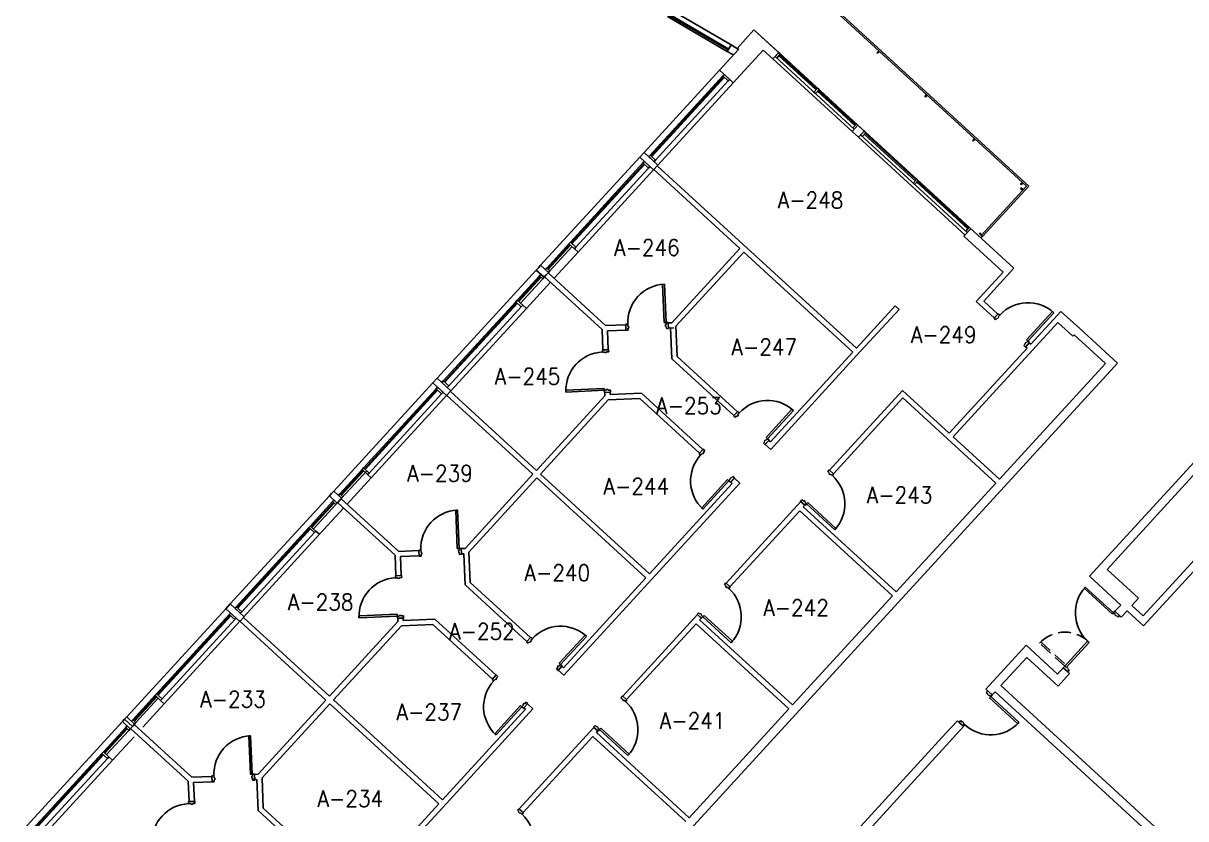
# Model space of a CAD drawing. Header units: inches. Extents: x 0 to 15110, y -1099 to 7181.
# Drawn here: x 888 to 1981, y 980 to 1728 of the extents above; entities that cross this region are included whole.
import ezdxf
from ezdxf.enums import TextEntityAlignment as Align

# ---------------------------------------------------------------- set-up
doc = ezdxf.new("R2010")
doc.units = ezdxf.units.IN
doc.header["$LTSCALE"] = 48
doc.header["$MEASUREMENT"] = 0
doc.linetypes.add('HIDDEN', pattern=[0.375, 0.25, -0.125])
doc.layers.get('0').update_dxf_attribs({"linetype": 'CONTINUOUS'})
for name, color, linetype in [('A-DOOR', 5, 'CONTINUOUS'), ('A-GLAZ', 1, 'CONTINUOUS'), ('A-GLAZ-DETL', 5, 'CONTINUOUS'), ('A-WALL', 7, 'CONTINUOUS'), ('A-WALL-SILL', 3, 'CONTINUOUS'), ('SP-RMNO', 7, 'CONTINUOUS'), ('SP-ROOM', 7, 'CONTINUOUS'), ('SP-ROOMF', 7, 'CONTINUOUS')]:
    doc.layers.add(name, color=color, linetype=linetype)
doc.layers.get('0').off()
doc.layers.get('SP-ROOM').off()
doc.layers.get('SP-ROOMF').off()
doc.styles.add('ROMANS', font='ROMANS', dxfattribs={"width": 0.78})

# ---------------------------------------------------------------- blocks, each defined once
blk = doc.blocks.new('FMGRM1')
at = {"style": 'ROMANS', "width": 0.9}
for tag, p in [('DATA1', (0, -0.284)), ('DATA2', (0, -0.443)), ('DATA3', (0, -0.602)), ('DATA4', (0, -0.762)), ('DATA5', (0, -0.921))]:
    blk.add_attdef(tag, text='', height=0.117, dxfattribs=at).set_placement(p, align=Align.CENTER)
at = {"layer": 'SP-RMNO', "style": 'ROMANS', "width": 0.9}
blk.add_attdef('RMNUMB', text='', height=0.16, dxfattribs=at).set_placement((0, 0), align=Align.MIDDLE)

msp = doc.modelspace()

# ---------------------------------------------------------------- linework, layer by layer
at = {"layer": 'A-DOOR', "linetype": 'Continuous'}
for p, q in [((1491.3, 1482.5), (1489.5, 1482.4)), ((1489.5, 1482.4), (1491.1, 1446.5)), ((1492.8, 1446.5), (1491.3, 1482.5)), ((1805.1, 1454.8), (1801.2, 1450.5)), ((1806.5, 1453.4), (1805.1, 1454.8)), ((1856.1, 1456.8), (1831.8, 1430.3)), ((1833.1, 1429.1), (1857.4, 1455.6)), ((1857.4, 1455.6), (1856.1, 1456.8)), ((1456.9, 1445), (1454.9, 1444.9)), ((1454.9, 1444.9), (1455.1, 1439.1)), ((1457, 1443), (1456.9, 1445)), ((1457.6, 1443.1), (1457, 1443)), ((1457.7, 1441.2), (1457.6, 1443.1)), ((1491.1, 1446.5), (1492.8, 1446.5)), ((1492.4, 1442.7), (1492.3, 1444.6)), ((1492.3, 1444.6), (1492.9, 1444.6)), ((1492.8, 1446.5), (1494.8, 1446.6)), ((1492.9, 1444.6), (1492.8, 1446.5)), ((1494.8, 1446.6), (1495.1, 1440.9)), ((1801.2, 1450.5), (1802.6, 1449.2)), ((1802.6, 1449.2), (1804, 1450.6)), ((1804, 1450.6), (1804.4, 1450.2)), ((1804.4, 1450.2), (1805.7, 1451.6)), ((1805.2, 1452), (1806.5, 1453.4)), ((1805.7, 1451.6), (1805.2, 1452)), ((1455.1, 1439.1), (1457.1, 1439.2)), ((1457.1, 1439.2), (1457, 1441.2)), ((1457, 1441.2), (1457.7, 1441.2)), ((1493, 1442.7), (1492.4, 1442.7)), ((1493.1, 1440.8), (1493, 1442.7)), ((1495.1, 1440.9), (1493.1, 1440.8)), ((1433, 1420.7), (1438.8, 1421)), ((1438.8, 1421), (1438.9, 1419)), ((1829.2, 1424.9), (1830.5, 1426.3)), ((1830.7, 1423.5), (1829.2, 1424.9)), ((1830, 1426.7), (1831.3, 1428.1)), ((1830.5, 1426.3), (1830, 1426.7)), ((1834.5, 1427.7), (1830.7, 1423.5)), ((1831.3, 1428.1), (1831.8, 1427.7)), ((1831.8, 1430.3), (1833.1, 1429.1)), ((1831.8, 1427.7), (1833.1, 1429.1)), ((1833.1, 1429.1), (1834.5, 1427.7)), ((1433.1, 1418.8), (1433, 1420.7)), ((1435, 1418.8), (1433.1, 1418.8)), ((1435.1, 1418.2), (1435, 1418.8)), ((1436.9, 1418.3), (1435.1, 1418.2)), ((1438.9, 1419), (1436.9, 1418.9)), ((1436.9, 1418.9), (1436.9, 1418.3)), ((1398.6, 1383), (1434.6, 1384.5)), ((1398.7, 1381.2), (1398.6, 1383)), ((1434.7, 1382.8), (1398.7, 1381.2)), ((1434.6, 1384.5), (1434.7, 1382.8)), ((1436.6, 1382.9), (1434.7, 1382.8)), ((1434.7, 1382.8), (1434.8, 1380.8)), ((1434.8, 1380.8), (1440.5, 1381)), ((1438.5, 1383.6), (1436.6, 1383.5)), ((1436.6, 1383.5), (1436.6, 1382.9)), ((1438.5, 1383), (1438.5, 1383.6)), ((1440.4, 1383), (1438.5, 1383)), ((1440.5, 1381), (1440.4, 1383)), ((1560.2, 1362.9), (1556.3, 1358.7)), ((1556.3, 1358.7), (1557.8, 1357.3)), ((1557.8, 1357.3), (1559.1, 1358.8)), ((1559.1, 1358.8), (1559.5, 1358.3)), ((1559.5, 1358.3), (1560.8, 1359.7)), ((1561.6, 1361.6), (1560.2, 1362.9)), ((1560.3, 1360.1), (1561.6, 1361.6)), ((1560.8, 1359.7), (1560.3, 1360.1)), ((1611.2, 1365), (1586.9, 1338.4)), ((1588.2, 1337.2), (1612.5, 1363.8)), ((1612.5, 1363.8), (1611.2, 1365)), ((1584.3, 1333), (1585.6, 1334.4)), ((1585.1, 1334.9), (1586.4, 1336.2)), ((1585.6, 1334.4), (1585.1, 1334.9)), ((1589.7, 1335.9), (1585.8, 1331.7)), ((1586.4, 1336.2), (1586.9, 1335.8)), ((1586.9, 1338.4), (1588.2, 1337.2)), ((1586.9, 1335.8), (1588.2, 1337.2)), ((1588.2, 1337.2), (1589.7, 1335.9)), ((1523.8, 1323.3), (1527.7, 1327.5)), ((1525.3, 1321.9), (1523.8, 1323.3)), ((1526.6, 1323.4), (1525.3, 1321.9)), ((1527.1, 1322.9), (1526.6, 1323.4)), ((1528.4, 1324.3), (1527.1, 1322.9)), ((1527.7, 1327.5), (1529.2, 1326.2)), ((1529.2, 1326.2), (1527.9, 1324.7)), ((1527.9, 1324.7), (1528.4, 1324.3)), ((1585.8, 1331.7), (1584.3, 1333)), ((1554, 1300.8), (1552.7, 1299.5)), ((1554.4, 1300.4), (1554, 1300.8)), ((1555.7, 1301.9), (1554.4, 1300.4)), ((1557.2, 1300.5), (1555.7, 1301.9)), ((1646.3, 1307.9), (1644.9, 1306.5)), ((1644.9, 1306.5), (1646.3, 1305.1)), ((1646.3, 1305.1), (1645.9, 1304.7)), ((1645.9, 1304.7), (1647.3, 1303.4)), ((1650.5, 1304), (1646.3, 1307.9)), ((1647.3, 1303.4), (1647.7, 1303.9)), ((1647.7, 1303.9), (1649.1, 1302.6)), ((1649.1, 1302.6), (1650.5, 1304)), ((1526.3, 1272.3), (1550.6, 1298.8)), ((1551.9, 1297.6), (1527.5, 1271.1)), ((1550.6, 1298.8), (1551.9, 1297.6)), ((1553.2, 1299), (1551.9, 1297.6)), ((1551.9, 1297.6), (1553.3, 1296.3)), ((1552.7, 1299.5), (1553.2, 1299)), ((1553.3, 1296.3), (1557.2, 1300.5)), ((1619.2, 1278.4), (1620.6, 1279.9)), ((1620.6, 1279.9), (1622, 1278.6)), ((1622, 1278.6), (1622.4, 1279.1)), ((1622.4, 1279.1), (1623.8, 1277.8)), ((1296.7, 1270.2), (1295, 1270.1)), ((1295, 1270.1), (1296.5, 1234.1)), ((1298.3, 1234.2), (1296.7, 1270.2)), ((1527.5, 1271.1), (1526.3, 1272.3)), ((1623.5, 1274.6), (1619.2, 1278.4)), ((1623.8, 1277.8), (1623.4, 1277.3)), ((1623.4, 1277.3), (1624.8, 1276)), ((1624.8, 1276), (1623.5, 1274.6)), ((1626, 1277.3), (1624.8, 1276)), ((1624.8, 1276), (1651.4, 1251.7)), ((1652.5, 1253), (1626, 1277.3)), ((1651.4, 1251.7), (1652.5, 1253)), ((1260.3, 1232.6), (1260.6, 1226.8)), ((1262.3, 1232.6), (1260.3, 1232.6)), ((1260.6, 1226.8), (1262.6, 1226.9)), ((1262.4, 1230.7), (1262.3, 1232.6)), ((1263, 1230.7), (1262.4, 1230.7)), ((1262.5, 1228.8), (1263.1, 1228.9)), ((1262.6, 1226.9), (1262.5, 1228.8)), ((1263.1, 1228.9), (1263, 1230.7)), ((1296.5, 1234.1), (1298.3, 1234.2)), ((1297.7, 1232.2), (1298.4, 1232.3)), ((1297.8, 1230.4), (1297.7, 1232.2)), ((1298.4, 1230.4), (1297.8, 1230.4)), ((1298.3, 1234.2), (1300.3, 1234.3)), ((1298.4, 1232.3), (1298.3, 1234.2)), ((1298.5, 1228.5), (1298.4, 1230.4)), ((1300.5, 1228.6), (1298.5, 1228.5)), ((1300.3, 1234.3), (1300.5, 1228.6)), ((1238.5, 1208.4), (1244.2, 1208.7)), ((1238.5, 1206.4), (1238.5, 1208.4)), ((1240.5, 1206.5), (1238.5, 1206.4)), ((1240.5, 1205.9), (1240.5, 1206.5)), ((1242.4, 1206), (1240.5, 1205.9)), ((1244.3, 1206.7), (1242.3, 1206.6)), ((1242.3, 1206.6), (1242.4, 1206)), ((1244.2, 1208.7), (1244.3, 1206.7)), ((1549, 1201.8), (1547.6, 1200.3)), ((1547.6, 1200.3), (1549, 1199)), ((1549, 1199), (1548.6, 1198.5)), ((1548.6, 1198.5), (1550, 1197.2)), ((1553.2, 1197.9), (1549, 1201.8)), ((1550, 1197.2), (1550.4, 1197.7)), ((1550.4, 1197.7), (1551.9, 1196.4)), ((1551.9, 1196.4), (1553.2, 1197.9)), ((1885.8, 1196.6), (1887, 1197.8)), ((1912.4, 1172.2), (1885.8, 1196.6)), ((1887, 1197.8), (1913.6, 1173.5)), ((1204.1, 1170.6), (1240, 1172.2)), ((1204.1, 1168.9), (1204.1, 1170.6)), ((1240.1, 1170.4), (1204.1, 1168.9)), ((1240, 1172.2), (1240.1, 1170.4)), ((1242, 1170.5), (1240.1, 1170.4)), ((1240.1, 1170.4), (1240.2, 1168.5)), ((1243.9, 1171.2), (1242, 1171.2)), ((1242, 1171.2), (1242, 1170.5)), ((1243.9, 1170.6), (1243.9, 1171.2)), ((1245.9, 1170.7), (1243.9, 1170.6)), ((1245.9, 1168.7), (1245.9, 1170.7)), ((1521.9, 1172.3), (1523.3, 1173.7)), ((1526.2, 1168.4), (1521.9, 1172.3)), ((1523.3, 1173.7), (1524.7, 1172.4)), ((1524.7, 1172.4), (1525.2, 1172.9)), ((1525.2, 1172.9), (1526.5, 1171.6)), ((1526.5, 1171.6), (1526.1, 1171.2)), ((1526.1, 1171.2), (1527.5, 1169.9)), ((1527.5, 1169.9), (1526.2, 1168.4)), ((1528.7, 1171.1), (1527.5, 1169.9)), ((1527.5, 1169.9), (1554.1, 1145.5)), ((1555.3, 1146.8), (1528.7, 1171.1)), ((1913.6, 1173.5), (1912.4, 1172.2)), ((1913.6, 1173.5), (1914.9, 1175)), ((1915, 1172.2), (1913.6, 1173.5)), ((1914.6, 1171.8), (1915, 1172.2)), ((1916, 1170.5), (1914.6, 1171.8)), ((1914.9, 1175), (1919.2, 1171.1)), ((1916.4, 1170.9), (1916, 1170.5)), ((1917.8, 1169.6), (1916.4, 1170.9)), ((1919.2, 1171.1), (1917.8, 1169.6)), ((1240.2, 1168.5), (1245.9, 1168.7)), ((1365.6, 1150.6), (1361.7, 1146.3)), ((1367.1, 1149.2), (1365.6, 1150.6)), ((1365.8, 1147.8), (1367.1, 1149.2)), ((1366.2, 1147.4), (1365.8, 1147.8)), ((1416.6, 1152.6), (1392.3, 1126.1)), ((1393.6, 1124.9), (1417.9, 1151.4)), ((1417.9, 1151.4), (1416.6, 1152.6)), ((1361.7, 1146.3), (1363.2, 1145)), ((1363.2, 1145), (1364.5, 1146.4)), ((1364.5, 1146.4), (1365, 1146)), ((1365, 1146), (1366.2, 1147.4)), ((1554.1, 1145.5), (1555.3, 1146.8)), ((1867.6, 1123.4), (1889.2, 1147)), ((1890.5, 1145.8), (1868.9, 1122.2)), ((1889.2, 1147), (1890.5, 1145.8)), ((1392.3, 1126.1), (1393.6, 1124.9)), ((1329.3, 1110.9), (1333.2, 1115.2)), ((1333.2, 1115.2), (1334.6, 1113.8)), ((1389.7, 1120.7), (1391, 1122.1)), ((1391.2, 1119.3), (1389.7, 1120.7)), ((1390.6, 1122.5), (1391.8, 1123.9)), ((1391, 1122.1), (1390.6, 1122.5)), ((1395.1, 1123.6), (1391.2, 1119.3)), ((1391.8, 1123.9), (1392.3, 1123.5)), ((1392.3, 1123.5), (1393.6, 1124.9)), ((1393.6, 1124.9), (1395.1, 1123.6)), ((1867.6, 1123.4), (1866.3, 1121.9)), ((1866.3, 1121.9), (1870.5, 1118)), ((1868.9, 1122.2), (1867.6, 1123.4)), ((1869.1, 1122.1), (1867.6, 1123.4)), ((1869.5, 1122.5), (1869.1, 1122.1)), ((1870.9, 1121.3), (1869.5, 1122.5)), ((1870.4, 1120.8), (1870.9, 1121.3)), ((1871.9, 1119.5), (1870.4, 1120.8)), ((1870.5, 1118), (1871.9, 1119.5)), ((1330.8, 1109.6), (1329.3, 1110.9)), ((1332.1, 1111), (1330.8, 1109.6)), ((1332.5, 1110.6), (1332.1, 1111)), ((1333.8, 1112), (1332.5, 1110.6)), ((1334.6, 1113.8), (1333.3, 1112.4)), ((1333.3, 1112.4), (1333.8, 1112)), ((1451.7, 1095.6), (1450.3, 1094.1)), ((1450.3, 1094.1), (1451.8, 1092.8)), ((1455.9, 1091.7), (1451.7, 1095.6)), ((1795.2, 1100.2), (1793.8, 1098.8)), ((1793.8, 1098.8), (1795.3, 1097.5)), ((1795.3, 1097.5), (1794.9, 1097)), ((1794.9, 1097), (1796.2, 1095.7)), ((1799.4, 1096.4), (1795.2, 1100.2)), ((1796.2, 1095.7), (1796.7, 1096.2)), ((1796.7, 1096.2), (1798.1, 1094.9)), ((1796.9, 1093.6), (1798.1, 1094.9)), ((1823.4, 1069.3), (1796.9, 1093.6)), ((1798.1, 1094.9), (1799.4, 1096.4)), ((1798.1, 1094.9), (1824.6, 1070.6)), ((1331.7, 1059.9), (1356, 1086.5)), ((1357.3, 1085.3), (1333, 1058.7)), ((1356, 1086.5), (1357.3, 1085.3)), ((1358.6, 1086.7), (1357.3, 1085.3)), ((1357.3, 1085.3), (1358.8, 1083.9)), ((1359.4, 1088.5), (1358.1, 1087.1)), ((1358.1, 1087.1), (1358.6, 1086.7)), ((1358.8, 1083.9), (1362.7, 1088.2)), ((1359.9, 1088.1), (1359.4, 1088.5)), ((1361.2, 1089.5), (1359.9, 1088.1)), ((1362.7, 1088.2), (1361.2, 1089.5)), ((1451.8, 1092.8), (1451.3, 1092.3)), ((1451.3, 1092.3), (1452.7, 1091.1)), ((1452.7, 1091.1), (1453.1, 1091.5)), ((1453.1, 1091.5), (1454.6, 1090.2)), ((1454.6, 1090.2), (1455.9, 1091.7)), ((1768.2, 1070.7), (1769.5, 1072.2)), ((1769.5, 1072.2), (1771, 1070.9)), ((1771, 1070.9), (1771.4, 1071.4)), ((1771.4, 1071.4), (1772.8, 1070.1)), ((1424.7, 1066.1), (1426, 1067.6)), ((1428.9, 1062.2), (1424.7, 1066.1)), ((1426, 1067.6), (1427.4, 1066.3)), ((1427.4, 1066.3), (1427.9, 1066.7)), ((1427.9, 1066.7), (1429.2, 1065.5)), ((1429.2, 1065.5), (1428.8, 1065)), ((1428.8, 1065), (1430.3, 1063.7)), ((1430.3, 1063.7), (1428.9, 1062.2)), ((1431.4, 1065), (1430.3, 1063.7)), ((1430.3, 1063.7), (1456.8, 1039.4)), ((1458, 1040.7), (1431.4, 1065)), ((1772.4, 1066.9), (1768.2, 1070.7)), ((1772.8, 1070.1), (1772.3, 1069.6)), ((1772.3, 1069.6), (1773.8, 1068.3)), ((1773.8, 1068.3), (1772.4, 1066.9)), ((1824.6, 1070.6), (1823.4, 1069.3)), ((1100.4, 1057.8), (1102, 1021.8)), ((1102.1, 1057.8), (1100.4, 1057.8)), ((1103.7, 1021.9), (1102.1, 1057.8)), ((1333, 1058.7), (1331.7, 1059.9)), ((1456.8, 1039.4), (1458, 1040.7)), ((1067.7, 1020.3), (1065.7, 1020.2)), ((1065.7, 1020.2), (1066, 1014.5)), ((1067.8, 1018.4), (1067.7, 1020.3)), ((1068.5, 1018.4), (1067.8, 1018.4)), ((1067.9, 1016.5), (1068.5, 1016.5)), ((1068.5, 1016.5), (1068.5, 1018.4)), ((1102, 1021.8), (1103.7, 1021.9)), ((1103.2, 1018), (1103.2, 1019.9)), ((1103.2, 1019.9), (1103.8, 1019.9)), ((1103.9, 1018.1), (1103.2, 1018)), ((1103.7, 1021.9), (1105.7, 1022)), ((1103.8, 1019.9), (1103.7, 1021.9)), ((1104, 1016.1), (1103.9, 1018.1)), ((1105.7, 1022), (1106, 1016.2)), ((1066, 1014.5), (1068, 1014.6)), ((1068, 1014.6), (1067.9, 1016.5)), ((1106, 1016.2), (1104, 1016.1)), ((1043.9, 996.1), (1049.6, 996.3)), ((1044, 994.1), (1043.9, 996.1)), ((1049.6, 996.3), (1049.7, 994.3)), ((1045.9, 994.2), (1044, 994.1)), ((1045.9, 993.5), (1045.9, 994.2)), ((1047.8, 993.6), (1045.9, 993.5)), ((1049.7, 994.3), (1047.8, 994.2)), ((1047.8, 994.2), (1047.8, 993.6)), ((1354.4, 989.4), (1353.1, 987.9)), ((1353.1, 987.9), (1354.5, 986.6)), ((1354.5, 986.6), (1354.1, 986.2)), ((1354.1, 986.2), (1355.4, 984.9)), ((1358.6, 985.5), (1354.4, 989.4)), ((1355.4, 984.9), (1355.9, 985.4)), ((1355.9, 985.4), (1357.3, 984.1)), ((1357.3, 984.1), (1358.6, 985.5))]:
    msp.add_line(p, q, dxfattribs=at)
at = {"layer": 'A-DOOR', "linetype": 'HIDDEN'}
for p, q in [((1844, 1145), (1845.2, 1146.3)), ((1867.6, 1123.4), (1844, 1145)), ((1845.2, 1146.3), (1868.8, 1124.7)), ((1868.8, 1124.7), (1867.6, 1123.4))]:
    msp.add_line(p, q, dxfattribs=at)
at = {"layer": 'A-DOOR', "linetype": 'Continuous'}
msp.add_arc((1913.6, 1173.5), 36, 137.5055, 227.5055, dxfattribs=at)
at = {"layer": 'A-DOOR', "linetype": 'HIDDEN'}
msp.add_arc((1867.6, 1123.4), 32, 47.5055, 137.5055, dxfattribs=at)
at = {"layer": 'A-DOOR', "linetype": 'Continuous'}
for centre, major_axis, start_param, end_param in [((1492.8, 1446.5), (-25.5, 25.5), -0.741764, 0.829033), ((1833.1, 1429.1), (25.5, 25.5), 0.043633, 1.614429), ((1434.7, 1382.8), (25.5, 25.5), 0.829031, 2.399827), ((1588.2, 1337.2), (-25.5, 25.5), -1.527163, 0.043633), ((1551.9, 1297.6), (-25.5, 25.5), 0.043633, 1.61443), ((1624.8, 1276), (-25.5, 25.5), 3.185226, 4.756022), ((1298.3, 1234.2), (25.5, 25.5), 0.829033, 2.399829), ((1240.1, 1170.4), (-25.5, 25.5), -0.741765, 0.829031), ((1527.5, 1169.9), (-25.5, 25.5), 3.185226, 4.756022), ((1393.6, 1124.9), (-25.5, 25.5), -1.527163, 0.043633), ((1357.3, 1085.3), (25.5, 25.5), 1.61443, 3.185226), ((1430.3, 1063.7), (25.5, 25.5), 4.756022, 6.326818), ((1798.1, 1094.9), (-25.5, 25.5), 1.61443, 3.185226), ((1103.7, 1021.9), (25.5, 25.5), 0.829033, 2.399829), ((1045.5, 958.1), (-25.5, 25.5), -0.741765, 0.829031), ((1333, 957.5), (25.5, 25.5), 4.756022, 6.326818)]:
    msp.add_ellipse(centre, major_axis=major_axis, ratio=1, start_param=start_param, end_param=end_param, dxfattribs=at)
at = {"layer": 'A-GLAZ', "linetype": 'Continuous'}
for p, q in [((1495.1, 1735.6), (1551.1, 1702.8)), ((1495.6, 1736.4), (1551.7, 1703.6)), ((1669.8, 1628.3), (1595.3, 1696.6)), ((1633.8, 1665.3), (1598.8, 1697.4)), ((1634.5, 1666.1), (1599.5, 1698.2)), ((1477.9, 1603.9), (1546.1, 1678.4)), ((1546.9, 1677.7), (1478.6, 1603.3)), ((1547.6, 1677.1), (1479.4, 1602.6)), ((1483, 1599.2), (1551.3, 1673.7)), ((1670.3, 1631.9), (1635.3, 1664)), ((1671, 1632.6), (1636, 1664.7)), ((1775.9, 1531.1), (1675.7, 1622.9)), ((1727.1, 1579.9), (1679.2, 1623.8)), ((1727.8, 1580.6), (1679.9, 1624.5)), ((1471.1, 1596.6), (1402.9, 1522.1)), ((1403.6, 1521.4), (1471.9, 1595.9)), ((1404.4, 1520.8), (1472.6, 1595.2)), ((1476.3, 1591.8), (1408.1, 1517.4)), ((1776.5, 1534.6), (1728.6, 1578.5)), ((1777.2, 1535.4), (1729.3, 1579.3)), ((1401.5, 1520.6), (1380.6, 1497.8)), ((1381.3, 1497.1), (1402.3, 1520)), ((1382.1, 1496.4), (1403, 1519.3)), ((1404.5, 1517.9), (1383.6, 1495.1)), ((1406.7, 1515.9), (1410.1, 1512.8)), ((1352.9, 1467.6), (1373.8, 1490.4)), ((1374.6, 1489.7), (1353.6, 1466.9)), ((1375.3, 1489.1), (1354.4, 1466.2)), ((1355.9, 1464.8), (1376.8, 1487.7)), ((1283.3, 1391.6), (1351.6, 1466.1)), ((1352.3, 1465.4), (1284.1, 1390.9)), ((1353, 1464.7), (1284.8, 1390.3)), ((1288.5, 1386.9), (1356.7, 1461.3)), ((1358.1, 1462.8), (1361.5, 1459.7)), ((1276.6, 1384.2), (1208.3, 1309.8)), ((1209.1, 1309.1), (1277.3, 1383.6)), ((1209.8, 1308.4), (1278, 1382.9)), ((1281.7, 1379.5), (1213.5, 1305)), ((1207, 1308.3), (1186, 1285.4)), ((1186.8, 1284.8), (1207.7, 1307.6)), ((1187.5, 1284.1), (1208.4, 1306.9)), ((1211.3, 1307.1), (1187.6, 1281.3)), ((1212.1, 1303.6), (1215.5, 1300.4)), ((1158.3, 1255.2), (1179.3, 1278.1)), ((1180, 1277.4), (1159.1, 1254.5)), ((1180.7, 1276.7), (1159.8, 1253.9)), ((1161.3, 1252.5), (1182.2, 1275.4)), ((1088.7, 1179.3), (1157, 1253.7)), ((1157.7, 1253.1), (1089.5, 1178.6)), ((1158.5, 1252.4), (1090.2, 1177.9)), ((1093.9, 1174.5), (1162.1, 1249)), ((1163.5, 1250.5), (1166.9, 1247.4)), ((1082, 1171.9), (1013.8, 1097.4)), ((1014.5, 1096.8), (1082.7, 1171.2)), ((1015.2, 1096.1), (1083.5, 1170.6)), ((1087.2, 1167.2), (1018.9, 1092.7)), ((1012.4, 1096), (991.5, 1073.1)), ((992.2, 1072.4), (1013.1, 1095.3)), ((992.9, 1071.8), (1013.9, 1094.6)), ((1015.4, 1093.3), (994.4, 1070.4)), ((1017.6, 1091.2), (1021, 1088.1)), ((963.8, 1042.9), (984.7, 1065.7)), ((985.4, 1065.1), (964.5, 1042.2)), ((986.2, 1064.4), (965.2, 1041.5)), ((966.7, 1040.2), (987.7, 1063)), ((894.2, 966.9), (962.4, 1041.4)), ((963.1, 1040.7), (894.9, 966.3)), ((963.9, 1040.1), (895.7, 965.6)), ((899.3, 962.2), (967.6, 1036.7)), ((968.9, 1038.2), (972.3, 1035))]:
    msp.add_line(p, q, dxfattribs=at)
at = {"layer": 'A-GLAZ-DETL', "linetype": 'Continuous'}
for p, q in [((1550.4, 1701.5), (1553.9, 1707.5)), ((1560.9, 1703.4), (1553.9, 1707.5)), ((1556.1, 1698.2), (1550.4, 1701.5)), ((1559.5, 1704.3), (1560.9, 1703.4)), ((1595.3, 1696.6), (1598.7, 1700.3)), ((1596.8, 1695.2), (1595.3, 1696.6)), ((1600.2, 1698.9), (1596.8, 1695.2)), ((1598.7, 1700.3), (1600.2, 1698.9)), ((1546.1, 1678.4), (1547.5, 1679.9)), ((1551.3, 1673.7), (1546.1, 1678.4)), ((1547.5, 1679.9), (1552.6, 1675.2)), ((1552.6, 1675.2), (1551.3, 1673.7)), ((1631.8, 1663.1), (1635.2, 1666.8)), ((1633.3, 1661.8), (1631.8, 1663.1)), ((1636.7, 1665.5), (1633.3, 1661.8)), ((1635.2, 1666.8), (1636.7, 1665.5)), ((1668.3, 1629.7), (1671.7, 1633.4)), ((1669.8, 1628.3), (1668.3, 1629.7)), ((1673.2, 1632), (1669.8, 1628.3)), ((1671.7, 1633.4), (1673.2, 1632)), ((1675.7, 1622.9), (1679.1, 1626.6)), ((1677.2, 1621.6), (1675.7, 1622.9)), ((1680.5, 1625.3), (1677.2, 1621.6)), ((1679.1, 1626.6), (1680.5, 1625.3)), ((1472.5, 1598.1), (1471.1, 1596.6)), ((1471.1, 1596.6), (1476.3, 1591.8)), ((1477.6, 1593.3), (1472.5, 1598.1)), ((1476.5, 1602.5), (1477.9, 1603.9)), ((1481.7, 1597.7), (1476.5, 1602.5)), ((1477.9, 1603.9), (1483, 1599.2)), ((1483, 1599.2), (1481.7, 1597.7)), ((1476.3, 1591.8), (1477.6, 1593.3)), ((1725.1, 1577.7), (1728.5, 1581.4)), ((1726.5, 1576.3), (1725.1, 1577.7)), ((1729.9, 1580), (1726.5, 1576.3)), ((1728.5, 1581.4), (1729.9, 1580)), ((1774.5, 1532.4), (1777.9, 1536.1)), ((1775.9, 1531.1), (1774.5, 1532.4)), ((1779.3, 1534.7), (1775.9, 1531.1)), ((1777.9, 1536.1), (1779.3, 1534.7)), ((1402.9, 1522.1), (1401.5, 1520.6)), ((1401.5, 1520.6), (1406.7, 1515.9)), ((1408.1, 1517.4), (1402.9, 1522.1)), ((1406.7, 1515.9), (1408.1, 1517.4)), ((1379.2, 1496.3), (1380.6, 1497.8)), ((1380.6, 1497.8), (1383.6, 1495.1)), ((1375.2, 1491.9), (1373.8, 1490.4)), ((1373.8, 1490.4), (1376.8, 1487.7)), ((1378.1, 1489.2), (1375.2, 1491.9)), ((1376.8, 1487.7), (1378.1, 1489.2)), ((1382.2, 1493.6), (1379.2, 1496.3)), ((1383.6, 1495.1), (1382.2, 1493.6)), ((1351.6, 1466.1), (1352.9, 1467.6)), ((1356.7, 1461.3), (1351.6, 1466.1)), ((1352.9, 1467.6), (1358.1, 1462.8)), ((1358.1, 1462.8), (1356.7, 1461.3)), ((1282, 1390.1), (1283.3, 1391.6)), ((1287.1, 1385.4), (1282, 1390.1)), ((1283.3, 1391.6), (1288.5, 1386.9)), ((1277.9, 1385.7), (1276.6, 1384.2)), ((1276.6, 1384.2), (1281.7, 1379.5)), ((1283.1, 1381), (1277.9, 1385.7)), ((1281.7, 1379.5), (1283.1, 1381)), ((1288.5, 1386.9), (1287.1, 1385.4)), ((1208.3, 1309.8), (1207, 1308.3)), ((1207, 1308.3), (1212.1, 1303.6)), ((1213.5, 1305), (1208.3, 1309.8)), ((1212.1, 1303.6), (1213.5, 1305)), ((1180.6, 1279.5), (1179.3, 1278.1)), ((1183.6, 1276.8), (1180.6, 1279.5)), ((1184.7, 1284), (1186, 1285.4)), ((1187.6, 1281.3), (1184.7, 1284)), ((1186, 1285.4), (1189, 1282.7)), ((1189, 1282.7), (1187.6, 1281.3)), ((1179.3, 1278.1), (1182.2, 1275.4)), ((1182.2, 1275.4), (1183.6, 1276.8)), ((1157, 1253.7), (1158.3, 1255.2)), ((1162.1, 1249), (1157, 1253.7)), ((1158.3, 1255.2), (1163.5, 1250.5)), ((1163.5, 1250.5), (1162.1, 1249)), ((1083.3, 1173.4), (1082, 1171.9)), ((1082, 1171.9), (1087.2, 1167.2)), ((1088.5, 1168.6), (1083.3, 1173.4)), ((1087.4, 1177.8), (1088.7, 1179.3)), ((1092.6, 1173.1), (1087.4, 1177.8)), ((1088.7, 1179.3), (1093.9, 1174.5)), ((1093.9, 1174.5), (1092.6, 1173.1)), ((1087.2, 1167.2), (1088.5, 1168.6)), ((1013.8, 1097.4), (1012.4, 1096)), ((1012.4, 1096), (1017.6, 1091.2)), ((1018.9, 1092.7), (1013.8, 1097.4)), ((1017.6, 1091.2), (1018.9, 1092.7)), ((990.1, 1071.6), (991.5, 1073.1)), ((993.1, 1068.9), (990.1, 1071.6)), ((991.5, 1073.1), (994.4, 1070.4)), ((986.1, 1067.2), (984.7, 1065.7)), ((984.7, 1065.7), (987.7, 1063)), ((989, 1064.5), (986.1, 1067.2)), ((987.7, 1063), (989, 1064.5)), ((994.4, 1070.4), (993.1, 1068.9)), ((962.4, 1041.4), (963.8, 1042.9)), ((967.6, 1036.7), (962.4, 1041.4)), ((963.8, 1042.9), (968.9, 1038.2)), ((968.9, 1038.2), (967.6, 1036.7))]:
    msp.add_line(p, q, dxfattribs=at)
msp.add_point((1560.9, 1703.4), dxfattribs=at)
at = {"layer": 'A-WALL', "linetype": 'Continuous'}
for p, q in [((1601.6, 1785.6), (1831.6, 1574.8)), ((1603.7, 1785.7), (1833.8, 1574.9)), ((1559.5, 1704.3), (1575.4, 1721.6)), ((1598.7, 1700.3), (1575.4, 1721.6)), ((1582.5, 1715.1), (1819.9, 1497.6)), ((1598.7, 1700.3), (1582.5, 1715.1)), ((1560.9, 1703.4), (1543, 1683.9)), ((1584.2, 1702.7), (1556, 1672)), ((1593.3, 1694.4), (1584.2, 1702.7)), ((1598.7, 1700.3), (1593.3, 1694.4)), ((1673.2, 1632), (1598.7, 1700.3)), ((1691, 1700.2), (1692.7, 1702.1)), ((1691, 1700.2), (1691.6, 1699.7)), ((1691.6, 1699.7), (1693.3, 1701.6)), ((1543, 1683.9), (1548.9, 1678.5)), ((1551.2, 1676.5), (1556, 1672)), ((1736.1, 1659), (1737.7, 1660.8)), ((1736.1, 1659), (1736.6, 1658.5)), ((1736.6, 1658.5), (1738.3, 1660.3)), ((1673.2, 1632), (1667.8, 1626.1)), ((1679.1, 1626.6), (1673.2, 1632)), ((1667.8, 1626.1), (1673.7, 1620.7)), ((1679.1, 1626.6), (1673.7, 1620.7)), ((1779.3, 1534.7), (1679.1, 1626.6)), ((1781.1, 1617.8), (1782.8, 1619.6)), ((1781.1, 1617.8), (1781.6, 1617.2)), ((1781.6, 1617.2), (1783.3, 1619.1)), ((1468.1, 1602.1), (1472.1, 1606.5)), ((1481.1, 1590.2), (1468.1, 1602.1)), ((1472.1, 1606.5), (1485.1, 1594.6)), ((1484.8, 1594.3), (1481.1, 1590.2)), ((1481.2, 1590.3), (1562.2, 1516.1)), ((1484.5, 1594), (1671.7, 1422.5)), ((1831.6, 1574.8), (1789.2, 1528.4)), ((1833.8, 1574.9), (1790.3, 1527.4)), ((1827.8, 1578.3), (1826.1, 1576.5)), ((1826.1, 1576.5), (1826.6, 1576)), ((1828.3, 1577.8), (1826.6, 1576)), ((1826.7, 1573.2), (1826.2, 1572.6)), ((1826.2, 1572.6), (1828.1, 1570.9)), ((1826.7, 1573.2), (1828.6, 1571.5)), ((1779.3, 1534.7), (1772.8, 1527.6)), ((1787.8, 1530.7), (1787.3, 1530.1)), ((1789.7, 1529), (1787.8, 1530.7)), ((1772.8, 1527.6), (1809.7, 1493.9)), ((1789.2, 1528.4), (1787.3, 1530.1)), ((1790.3, 1527.4), (1788.9, 1526)), ((1790.3, 1527.4), (1789.2, 1528.4)), ((1498.3, 1446.4), (1562.2, 1516.1)), ((1502, 1443), (1565.9, 1512.7)), ((1565.9, 1512.7), (1668.3, 1418.8)), ((1372.8, 1498.1), (1370.8, 1495.9)), ((1372.8, 1498.1), (1374.8, 1500.4)), ((1374.8, 1500.4), (1382.2, 1493.6)), ((1791.5, 1466.7), (1819.9, 1497.6)), ((1370.8, 1495.9), (1378.1, 1489.2)), ((1378.1, 1489.2), (1380.2, 1491.4)), ((1378.5, 1489.5), (1432.6, 1440)), ((1382.2, 1493.6), (1380.2, 1491.4)), ((1381.9, 1493.2), (1435.9, 1443.7)), ((1784.5, 1466.3), (1809.7, 1493.9)), ((1784.5, 1466.3), (1801.4, 1450.8)), ((1791.5, 1466.7), (1804.8, 1454.5)), ((1671.7, 1422.5), (1708.2, 1462.3)), ((1672, 1415.4), (1711.9, 1458.9)), ((1711.9, 1458.9), (1708.2, 1462.3)), ((1804.8, 1454.5), (1801.4, 1450.8)), ((1835.8, 1426.1), (1864.1, 1457)), ((1881.8, 1440.9), (1864.1, 1457)), ((1435.9, 1443.7), (1454.9, 1444.5)), ((1454.9, 1444.5), (1455.1, 1439.5)), ((1494.9, 1446.3), (1498.3, 1446.4)), ((1494.9, 1446.3), (1495.1, 1441.3)), ((1503.3, 1414.6), (1502, 1443)), ((1762.8, 1339.1), (1861.3, 1446.6)), ((1861.3, 1446.6), (1875.3, 1433.8)), ((1432.6, 1440), (1433.4, 1420.8)), ((1437.6, 1438.8), (1455.1, 1439.5)), ((1437.6, 1438.8), (1438.4, 1421)), ((1495.1, 1441.3), (1500, 1441.5)), ((1495.1, 1441.3), (1497.1, 1441.4)), ((1498.3, 1412.3), (1497.1, 1441.4)), ((1875.3, 1433.8), (1876.4, 1435)), ((1876.4, 1435), (1905.9, 1407.9)), ((1917.2, 1408.4), (1881.8, 1440.9)), ((1433.4, 1420.8), (1438.4, 1421)), ((1759.1, 1342.4), (1832.4, 1422.4)), ((1830.9, 1423.8), (1834.3, 1427.4)), ((1830.9, 1423.8), (1832.4, 1422.4)), ((1834.3, 1427.4), (1835.8, 1426.1)), ((1498.3, 1412.3), (1556.5, 1359)), ((1503.3, 1414.6), (1559.9, 1362.6)), ((1590.9, 1334.3), (1668.3, 1418.8)), ((1591.2, 1327.2), (1672, 1415.4)), ((1917.2, 1408.4), (929.7, 330.8)), ((1905.9, 1407.9), (1806.3, 1299.2)), ((1273.5, 1389.8), (1277.5, 1394.2)), ((1286.5, 1377.9), (1273.5, 1389.8)), ((1277.5, 1394.2), (1290.5, 1382.3)), ((1290.5, 1382.3), (1286.5, 1377.9)), ((1286.6, 1378), (1367.6, 1303.8)), ((1290, 1381.7), (1371, 1307.4)), ((1435.3, 1377.6), (1371, 1307.4)), ((1435.1, 1380.8), (1440.1, 1381)), ((1435.1, 1380.8), (1435.3, 1377.6)), ((1440.1, 1381), (1440.2, 1378.8)), ((1469.8, 1380.1), (1440.2, 1378.8)), ((1469.8, 1380.1), (1527.5, 1327.2)), ((1646.5, 1307.7), (1715.2, 1382.6)), ((1759.1, 1342.4), (1715.2, 1382.6)), ((1438.5, 1373.7), (1374.7, 1304.1)), ((1468, 1375), (1438.5, 1373.7)), ((1468, 1375), (1524.1, 1323.6)), ((1650.2, 1304.3), (1715.5, 1375.6)), ((1715.5, 1375.6), (1802.9, 1295.5)), ((1559.9, 1362.6), (1556.5, 1359)), ((1589.4, 1335.6), (1586, 1331.9)), ((1589.4, 1335.6), (1590.9, 1334.3)), ((1762.8, 1339.1), (1806.3, 1299.2)), ((1524.1, 1323.6), (1527.5, 1327.2)), ((1586, 1331.9), (1591.2, 1327.2)), ((2003, 1330.3), (1890.8, 1207.9)), ((1907.5, 1214.3), (2004.8, 1320.5)), ((1303.8, 1234.1), (1367.6, 1303.8)), ((1374.7, 1304.1), (1477.2, 1210.2)), ((1650.2, 1304.3), (1646.5, 1307.7)), ((1307.4, 1230.7), (1371.3, 1300.4)), ((1371.3, 1300.4), (1473.8, 1206.5)), ((1562.1, 1295.5), (1396.6, 1114.9)), ((1555.1, 1295.2), (1477.2, 1210.2)), ((1553.6, 1296.5), (1557, 1300.2)), ((1553.6, 1296.5), (1555.1, 1295.2)), ((1557, 1300.2), (1562.1, 1295.5)), ((1802.9, 1295.5), (1709.2, 1193.3)), ((1178.2, 1285.8), (1176.2, 1283.6)), ((1176.2, 1283.6), (1183.6, 1276.8)), ((1178.2, 1285.8), (1180.3, 1288)), ((1180.3, 1288), (1187.6, 1281.3)), ((1183.6, 1276.8), (1185.6, 1279.1)), ((1187.6, 1281.3), (1185.6, 1279.1)), ((1187.3, 1280.9), (1241.4, 1231.3)), ((1183.9, 1277.2), (1238, 1227.7)), ((1549.2, 1201.5), (1619.5, 1278.2)), ((1552.9, 1198.1), (1618.5, 1269.6)), ((1618.5, 1269.6), (1705.8, 1189.6)), ((1623.2, 1274.8), (1619.5, 1278.2)), ((1621.8, 1273.3), (1623.2, 1274.8)), ((1621.8, 1273.3), (1709.2, 1193.3)), ((1941.3, 1170.7), (2018.3, 1254.7)), ((1941.7, 1161.3), (2018.7, 1245.4)), ((1238, 1227.7), (1238.8, 1208.4)), ((1241.4, 1231.3), (1260.3, 1232.2)), ((1243, 1226.4), (1260.5, 1227.2)), ((1243, 1226.4), (1243.8, 1208.6)), ((1260.3, 1232.2), (1260.5, 1227.2)), ((1300.3, 1233.9), (1303.8, 1234.1)), ((1300.3, 1233.9), (1300.5, 1228.9)), ((1300.5, 1228.9), (1302.5, 1229)), ((1303.8, 1199.9), (1302.5, 1229)), ((1308.7, 1202.2), (1307.4, 1230.7)), ((1937, 1187.3), (1907.5, 1214.3)), ((1238.8, 1208.4), (1243.8, 1208.6)), ((1396.3, 1121.9), (1473.8, 1206.5)), ((1920.3, 1180.9), (1890.8, 1207.9)), ((1303.8, 1199.9), (1362, 1146.6)), ((1308.7, 1202.2), (1365.3, 1150.3)), ((1552.9, 1198.1), (1549.2, 1201.5)), ((1078.9, 1177.4), (1083, 1181.9)), ((1083, 1181.9), (1096, 1169.9)), ((1705.8, 1189.6), (1611.7, 1086.9)), ((1914.9, 1175), (1920.3, 1180.9)), ((1937, 1187.3), (1930.7, 1180.4)), ((1091.9, 1165.5), (1078.9, 1177.4)), ((1096, 1169.9), (1091.9, 1165.5)), ((1452, 1095.3), (1522.2, 1172)), ((1525.9, 1168.6), (1522.2, 1172)), ((1914.9, 1175), (1920.8, 1169.6)), ((1926.2, 1175.5), (1920.8, 1169.6)), ((1941.7, 1161.3), (1926.2, 1175.5)), ((1941.3, 1170.7), (1930.7, 1180.4)), ((1092, 1165.7), (1173, 1091.4)), ((1095.4, 1169.3), (1176.4, 1095.1)), ((1240.7, 1165.3), (1176.4, 1095.1)), ((1243.9, 1161.4), (1180.1, 1091.7)), ((1240.6, 1168.5), (1245.6, 1168.7)), ((1240.6, 1168.5), (1240.7, 1165.3)), ((1273.4, 1162.7), (1243.9, 1161.4)), ((1245.7, 1166.5), (1245.6, 1168.7)), ((1275.3, 1167.7), (1245.7, 1166.5)), ((1273.4, 1162.7), (1329.5, 1111.2)), ((1275.3, 1167.7), (1332.9, 1114.9)), ((1455.6, 1092), (1521, 1163.2)), ((1521, 1163.2), (1608.3, 1083.2)), ((1524.3, 1166.9), (1525.9, 1168.6)), ((1524.3, 1166.9), (1611.7, 1086.9)), ((1365.3, 1150.3), (1362, 1146.6)), ((1831.4, 1143), (1793.5, 1101.8)), ((1860.9, 1116), (1831.4, 1143)), ((1807.5, 1105.2), (1831.9, 1131.7)), ((1861.4, 1104.7), (1831.9, 1131.7)), ((1329.5, 1111.2), (1332.9, 1114.9)), ((1394.8, 1123.3), (1391.5, 1119.6)), ((1391.5, 1119.6), (1396.6, 1114.9)), ((1394.8, 1123.3), (1396.3, 1121.9)), ((1860.9, 1116), (1866.3, 1121.9)), ((1861.4, 1104.7), (1872.2, 1116.5)), ((1866.3, 1121.9), (1872.2, 1116.5)), ((1807.5, 1105.2), (1981.2, 946.1)), ((1455.6, 1092), (1452, 1095.3)), ((1793.5, 1101.8), (1799.4, 1096.4)), ((1799.4, 1096.4), (1802.1, 1099.3)), ((1802.1, 1099.3), (1969.9, 945.6)), ((1109.2, 1021.7), (1173, 1091.4)), ((1112.9, 1018.4), (1176.7, 1088)), ((1176.7, 1088), (1279.2, 994.1)), ((1180.1, 1091.7), (1282.6, 997.8)), ((1360.5, 1082.9), (1282.6, 997.8)), ((1367.6, 1083.2), (1286.3, 994.4)), ((1359, 1084.2), (1362.4, 1087.9)), ((1359, 1084.2), (1360.5, 1082.9)), ((1362.4, 1087.9), (1367.6, 1083.2)), ((1608.3, 1083.2), (1514.6, 980.9)), ((983.7, 1073.5), (981.6, 1071.3)), ((981.6, 1071.3), (989, 1064.5)), ((983.7, 1073.5), (985.7, 1075.7)), ((991, 1066.7), (983.7, 1073.5)), ((991, 1066.7), (983.7, 1073.5)), ((985.7, 1075.7), (993.1, 1068.9)), ((1766.7, 1072.1), (1755.9, 1060.3)), ((1772.4, 1066.9), (1766.7, 1072.1)), ((989, 1064.5), (991, 1066.7)), ((989.3, 1064.9), (1043.4, 1015.3)), ((993.1, 1068.9), (991, 1066.7)), ((992.7, 1068.6), (1046.8, 1019)), ((1354.7, 989.2), (1424.9, 1065.8)), ((1428.6, 1062.5), (1424.9, 1065.8)), ((1427.3, 1061), (1428.6, 1062.5)), ((1427.3, 1061), (1514.6, 980.9)), ((1613.2, 892.7), (1772.6, 1066.7)), ((1755.9, 1060.3), (1626.2, 918.8)), ((1358.4, 985.8), (1423.9, 1057.3)), ((1511.3, 977.3), (1423.9, 1057.3)), ((1046.8, 1019), (1065.8, 1019.8)), ((1065.8, 1019.8), (1066, 1014.8)), ((1105.7, 1021.6), (1109.2, 1021.7)), ((1105.7, 1021.6), (1105.9, 1016.6)), ((1105.9, 1016.6), (1107.9, 1016.7)), ((1109.2, 987.6), (1107.9, 1016.7)), ((1114.1, 989.9), (1112.9, 1018.4)), ((1043.4, 1015.3), (1044.3, 996.1)), ((1048.5, 1014.1), (1066, 1014.8)), ((1048.5, 1014.1), (1049.3, 996.3)), ((1044.3, 996.1), (1049.3, 996.3)), ((1109.2, 987.6), (1167.4, 934.3)), ((1114.1, 989.9), (1170.8, 938)), ((1201.7, 909.6), (1279.2, 994.1)), ((1202, 902.5), (1286.3, 994.4)), ((1358.4, 985.8), (1354.7, 989.2))]:
    msp.add_line(p, q, dxfattribs=at)
at = {"layer": 'A-WALL-SILL', "linetype": 'Continuous'}
for p, q in [((1497.9, 1740.3), (1553.9, 1707.5)), ((1550.4, 1701.5), (1494.3, 1734.3)), ((1593.3, 1694.4), (1667.8, 1626.1)), ((1598.7, 1700.3), (1673.2, 1632)), ((1472.1, 1606.5), (1543, 1683.9)), ((1485.1, 1594.6), (1556, 1672)), ((1673.7, 1620.7), (1773.9, 1528.8)), ((1679.1, 1626.6), (1779.3, 1534.7)), ((1468.1, 1602.1), (1374.8, 1500.4)), ((1481.1, 1590.2), (1410.1, 1512.8)), ((1410.1, 1512.8), (1387.5, 1488.1)), ((1277.5, 1394.2), (1370.8, 1495.9)), ((1361.5, 1459.7), (1384.1, 1484.4)), ((1290.5, 1382.3), (1361.5, 1459.7)), ((1273.5, 1389.8), (1180.3, 1288)), ((1286.5, 1377.9), (1215.5, 1300.4)), ((1215.5, 1300.4), (1192.9, 1275.7)), ((1083, 1181.9), (1176.2, 1283.6)), ((1166.9, 1247.4), (1189.5, 1272.1)), ((1095.6, 1169.6), (1166.9, 1247.4)), ((1078.9, 1177.4), (985.7, 1075.7)), ((1092.2, 1165.9), (1021, 1088.1)), ((1021, 1088.1), (1000.7, 1066)), ((888.4, 969.5), (981.6, 1071.3)), ((972.3, 1035), (992.6, 1057.1)), ((901.1, 957.2), (972.3, 1035))]:
    msp.add_line(p, q, dxfattribs=at)

# ---------------------------------------------------------------- block references
at = {"layer": 'SP-ROOM', "linetype": 'Continuous'}
ref = msp.add_blockref('FMGRM1', (1628.7, 1561.6), dxfattribs=dict(at, xscale=96, yscale=96, zscale=96))
ref.add_attrib('RMNUMB', 'A-248', dxfattribs={"layer": 'SP-RMNO', "height": 15.36, "style": 'ROMANS', "width": 0.9}).set_placement((1628.7, 1561.6), align=Align.MIDDLE)
ref = msp.add_blockref('FMGRM1', (1474.8, 1517), dxfattribs=dict(at, xscale=96, yscale=96, zscale=96))
ref.add_attrib('RMNUMB', 'A-246', dxfattribs={"layer": 'SP-RMNO', "height": 15.36, "style": 'ROMANS', "width": 0.9}).set_placement((1474.8, 1517), align=Align.MIDDLE)
ref = msp.add_blockref('FMGRM1', (1585.2, 1423.5), dxfattribs=dict(at, xscale=96, yscale=96, zscale=96))
ref.add_attrib('RMNUMB', 'A-247', dxfattribs={"layer": 'SP-RMNO', "height": 15.36, "style": 'ROMANS', "width": 0.9}).set_placement((1585.2, 1423.5), align=Align.MIDDLE)
ref = msp.add_blockref('FMGRM1', (1362.6, 1395.9), dxfattribs=dict(at, xscale=96, yscale=96, zscale=96))
ref.add_attrib('RMNUMB', 'A-245', dxfattribs={"layer": 'SP-RMNO', "height": 15.36, "style": 'ROMANS', "width": 0.9}).set_placement((1362.6, 1395.9), align=Align.MIDDLE)
ref = msp.add_blockref('FMGRM1', (1280.3, 1304.7), dxfattribs=dict(at, xscale=96, yscale=96, zscale=96))
ref.add_attrib('RMNUMB', 'A-239', dxfattribs={"layer": 'SP-RMNO', "height": 15.36, "style": 'ROMANS', "width": 0.9}).set_placement((1280.3, 1304.7), align=Align.MIDDLE)
ref = msp.add_blockref('FMGRM1', (1464.9, 1292.6), dxfattribs=dict(at, xscale=96, yscale=96, zscale=96))
ref.add_attrib('RMNUMB', 'A-244', dxfattribs={"layer": 'SP-RMNO', "height": 15.36, "style": 'ROMANS', "width": 0.9}).set_placement((1464.9, 1292.6), align=Align.MIDDLE)
ref = msp.add_blockref('FMGRM1', (1712.4, 1284.4), dxfattribs=dict(at, xscale=96, yscale=96, zscale=96))
ref.add_attrib('RMNUMB', 'A-243', dxfattribs={"layer": 'SP-RMNO', "height": 15.36, "style": 'ROMANS', "width": 0.9}).set_placement((1712.4, 1284.4), align=Align.MIDDLE)
ref = msp.add_blockref('FMGRM1', (1390.6, 1211.2), dxfattribs=dict(at, xscale=96, yscale=96, zscale=96))
ref.add_attrib('RMNUMB', 'A-240', dxfattribs={"layer": 'SP-RMNO', "height": 15.36, "style": 'ROMANS', "width": 0.9}).set_placement((1390.6, 1211.2), align=Align.MIDDLE)
ref = msp.add_blockref('FMGRM1', (1168.1, 1183.6), dxfattribs=dict(at, xscale=96, yscale=96, zscale=96))
ref.add_attrib('RMNUMB', 'A-238', dxfattribs={"layer": 'SP-RMNO', "height": 15.36, "style": 'ROMANS', "width": 0.9}).set_placement((1168.1, 1183.6), align=Align.MIDDLE)
ref = msp.add_blockref('FMGRM1', (1615.1, 1178.3), dxfattribs=dict(at, xscale=96, yscale=96, zscale=96))
ref.add_attrib('RMNUMB', 'A-242', dxfattribs={"layer": 'SP-RMNO', "height": 15.36, "style": 'ROMANS', "width": 0.9}).set_placement((1615.1, 1178.3), align=Align.MIDDLE)
ref = msp.add_blockref('FMGRM1', (1085.7, 1092.3), dxfattribs=dict(at, xscale=96, yscale=96, zscale=96))
ref.add_attrib('RMNUMB', 'A-233', dxfattribs={"layer": 'SP-RMNO', "height": 15.36, "style": 'ROMANS', "width": 0.9}).set_placement((1085.7, 1092.3), align=Align.MIDDLE)
ref = msp.add_blockref('FMGRM1', (1270.3, 1080.2), dxfattribs=dict(at, xscale=96, yscale=96, zscale=96))
ref.add_attrib('RMNUMB', 'A-237', dxfattribs={"layer": 'SP-RMNO', "height": 15.36, "style": 'ROMANS', "width": 0.9}).set_placement((1270.3, 1080.2), align=Align.MIDDLE)
ref = msp.add_blockref('FMGRM1', (1517.8, 1072.1), dxfattribs=dict(at, xscale=96, yscale=96, zscale=96))
ref.add_attrib('RMNUMB', 'A-241', dxfattribs={"layer": 'SP-RMNO', "height": 15.36, "style": 'ROMANS', "width": 0.9}).set_placement((1517.8, 1072.1), align=Align.MIDDLE)
ref = msp.add_blockref('FMGRM1', (1196, 998.8), dxfattribs=dict(at, xscale=96, yscale=96, zscale=96))
ref.add_attrib('RMNUMB', 'A-234', dxfattribs={"layer": 'SP-RMNO', "height": 15.36, "style": 'ROMANS', "width": 0.9}).set_placement((1196, 998.8), align=Align.MIDDLE)
at = {"layer": 'SP-ROOMF', "linetype": 'Continuous'}
ref = msp.add_blockref('FMGRM1', (1753.9, 1435), dxfattribs=dict(at, xscale=96, yscale=96, zscale=96))
ref.add_attrib('RMNUMB', 'A-249', dxfattribs={"layer": 'SP-RMNO', "height": 15.36, "style": 'ROMANS', "width": 0.9}).set_placement((1753.9, 1435), align=Align.MIDDLE)
ref = msp.add_blockref('FMGRM1', (1514.4, 1368.4), dxfattribs=dict(at, xscale=96, yscale=96, zscale=96))
ref.add_attrib('RMNUMB', 'A-253', dxfattribs={"layer": 'SP-RMNO', "height": 15.36, "style": 'ROMANS', "width": 0.9}).set_placement((1514.4, 1368.4), align=Align.MIDDLE)
ref = msp.add_blockref('FMGRM1', (1319.8, 1156.1), dxfattribs=dict(at, xscale=96, yscale=96, zscale=96))
ref.add_attrib('RMNUMB', 'A-252', dxfattribs={"layer": 'SP-RMNO', "height": 15.36, "style": 'ROMANS', "width": 0.9}).set_placement((1319.8, 1156.1), align=Align.MIDDLE)

doc.saveas('drawing.dxf')
